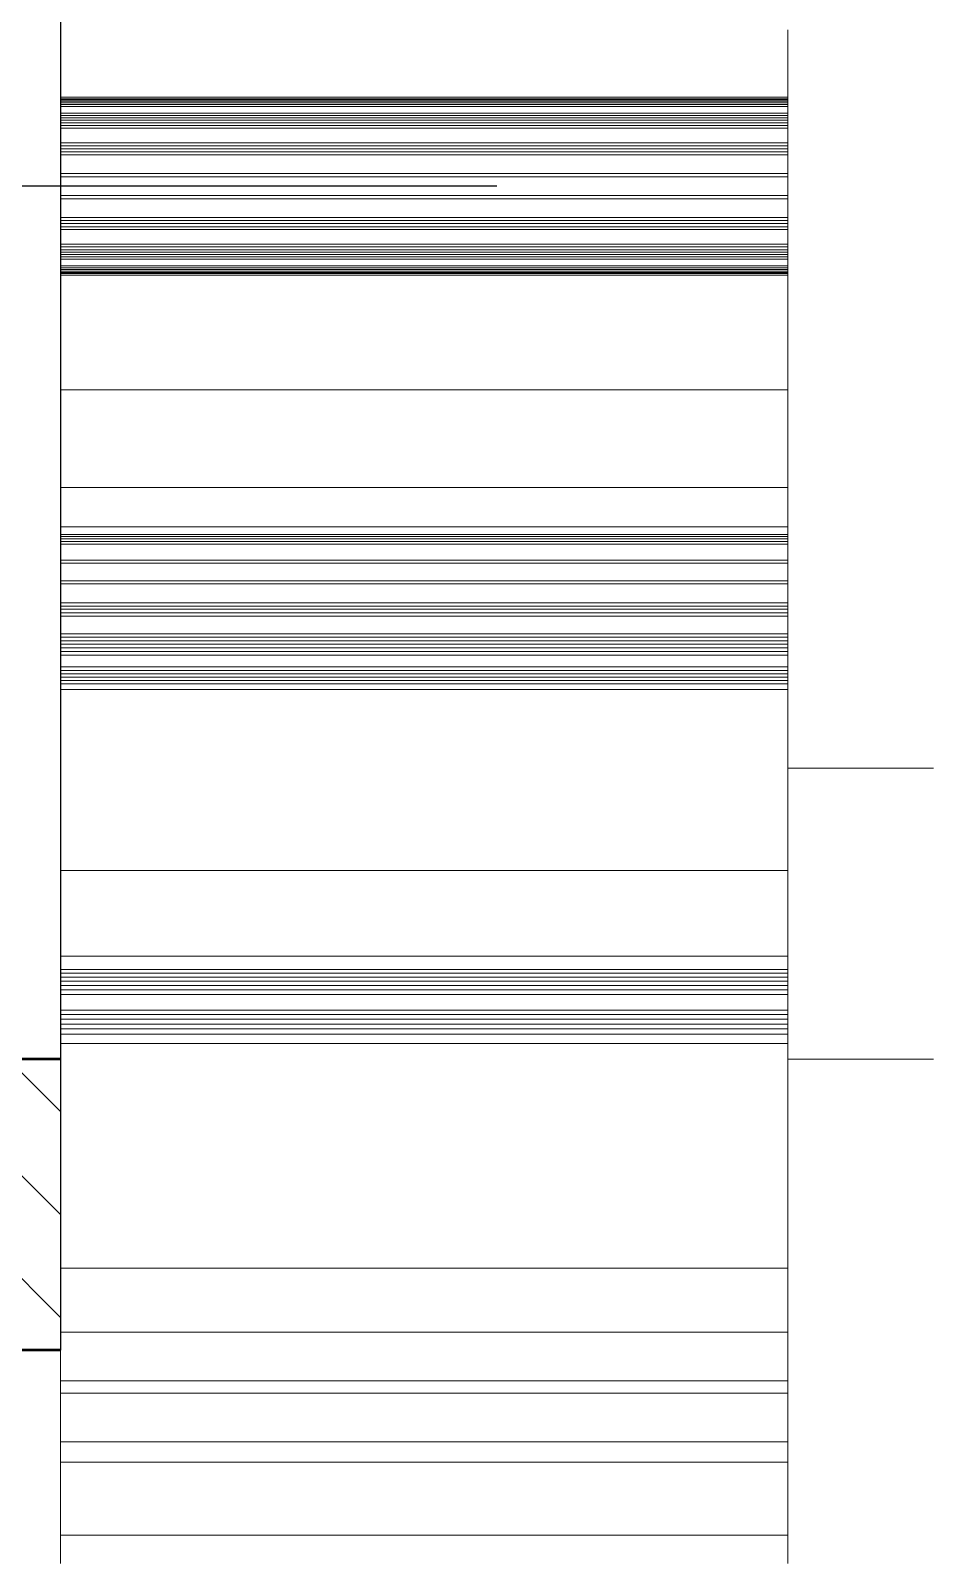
# Model space of a CAD drawing. Header units: millimetres. Extents: x 278858 to 279223, y 218711 to 219074.
# Drawn here: x 279145.93 to 279152.13, y 218860.36 to 218870.9 of the extents above; entities that cross this region are included whole.
import ezdxf

# ---------------------------------------------------------------- set-up
doc = ezdxf.new("R2010")
doc.units = ezdxf.units.MM
doc.header["$LTSCALE"] = 2
doc.linetypes.add('AM_ISO08W050', pattern=[18, 12, -1.5, 3, -1.5])
doc.linetypes.add('AM_ISO08W050x2', pattern=[9, 6, -0.75, 1.5, -0.75])
for name, color, linetype, lineweight in [('AM_7', 1, 'AM_ISO08W050', 25), ('AM_8', 1, 'Continuous', 25), ('AM_9', 251, 'Continuous', 15), ('Visibile (ANSI)', 7, 'Continuous', 50)]:
    doc.layers.add(name, color=color, linetype=linetype, lineweight=lineweight)

msp = doc.modelspace()

# ---------------------------------------------------------------- hatches: boundary and pattern name
at = {"layer": 'AM_8'}
h = msp.add_hatch(dxfattribs=at)
h.set_pattern_fill('_USER', color=256, scale=0.5, angle=135, style=0, pattern_type=0)
h.set_pattern_definition([(135, (-53737.15184, -3818.56276), (-0.3535533906, -0.3535533906), [])])
h.paths.add_polyline_path([(279133.131, 218875.828), (279133.131, 218877.828), (279129.131, 218877.828), (279129.131, 218871.828), (279129.631, 218871.328), (279133.131, 218871.328)])
h.paths.add_polyline_path([(279133.131, 218868.328), (279129.631, 218868.328), (279129.131, 218867.828), (279129.131, 218861.828), (279146.131, 218861.828), (279146.131, 218862.15), (279146.131, 218863.828), (279145.131, 218863.828), (279145.131, 218862.211), (279145.131, 218862.271), (279145.131, 218862.329), (279145.131, 218862.385), (279145.131, 218862.441), (279145.131, 218862.494), (279145.131, 218862.546), (279145.131, 218862.597), (279145.131, 218862.647), (279145.131, 218862.695), (279145.131, 218862.741), (279145.131, 218862.786), (279145.131, 218862.83), (279145.131, 218862.872), (279145.131, 218862.913), (279145.131, 218862.953), (279145.131, 218862.991), (279145.131, 218863.028), (279146.131, 218863.098), (279145.131, 218863.163), (279145.131, 218863.222), (279145.131, 218863.277), (279145.131, 218863.328), (279145.131, 218863.373), (279145.131, 218863.414), (279145.131, 218863.451), (279145.131, 218863.499), (279145.131, 218863.551), (279145.131, 218863.607), (279145.131, 218863.725), (279146.131, 218863.776), (279145.131, 218863.828), (279133.131, 218863.828)])

# ---------------------------------------------------------------- linework, layer by layer
msp.add_line((279146.131, 218877.828), (279146.131, 218861.828))
at = {"layer": 'AM_7', "linetype": 'AM_ISO08W050x2'}
msp.add_line((279149.131, 218869.828), (279127.49, 218869.828), dxfattribs=at)
at = {"layer": 'AM_9'}
for p, q in [((279146.131, 218870.867), (279146.131, 218870.904)), ((279146.131, 218870.831), (279146.131, 218870.867)), ((279146.131, 218870.797), (279146.131, 218870.831)), ((279151.131, 218870.904), (279151.131, 218870.867)), ((279151.131, 218870.867), (279151.131, 218870.831)), ((279151.131, 218870.831), (279151.131, 218870.797)), ((279146.131, 218870.765), (279146.131, 218870.797)), ((279146.131, 218870.736), (279146.131, 218870.765)), ((279146.131, 218870.708), (279146.131, 218870.736)), ((279151.131, 218870.797), (279151.131, 218870.765)), ((279151.131, 218870.765), (279151.131, 218870.736)), ((279151.131, 218870.736), (279151.131, 218870.708)), ((279146.131, 218870.681), (279146.131, 218870.708)), ((279146.131, 218870.657), (279146.131, 218870.681)), ((279146.131, 218870.634), (279146.131, 218870.657)), ((279146.131, 218870.613), (279146.131, 218870.634)), ((279146.131, 218870.593), (279146.131, 218870.613)), ((279151.131, 218870.708), (279151.131, 218870.681)), ((279151.131, 218870.681), (279151.131, 218870.657)), ((279151.131, 218870.657), (279151.131, 218870.634)), ((279151.131, 218870.634), (279151.131, 218870.613)), ((279151.131, 218870.613), (279151.131, 218870.593)), ((279146.131, 218870.575), (279146.131, 218870.593)), ((279146.131, 218870.558), (279146.131, 218870.575)), ((279146.131, 218870.543), (279146.131, 218870.558)), ((279146.131, 218870.529), (279146.131, 218870.543)), ((279146.131, 218870.516), (279146.131, 218870.529)), ((279146.131, 218870.505), (279146.131, 218870.516)), ((279146.131, 218870.495), (279146.131, 218870.505)), ((279151.131, 218870.593), (279151.131, 218870.575)), ((279151.131, 218870.575), (279151.131, 218870.558)), ((279151.131, 218870.558), (279151.131, 218870.543)), ((279151.131, 218870.543), (279151.131, 218870.529)), ((279151.131, 218870.529), (279151.131, 218870.516)), ((279151.131, 218870.516), (279151.131, 218870.505)), ((279151.131, 218870.505), (279151.131, 218870.495)), ((279146.131, 218870.486), (279146.131, 218870.495)), ((279146.131, 218870.478), (279146.131, 218870.486)), ((279146.131, 218870.47), (279146.131, 218870.478)), ((279146.131, 218870.464), (279146.131, 218870.47)), ((279146.131, 218870.459), (279146.131, 218870.464)), ((279146.131, 218870.455), (279146.131, 218870.459)), ((279146.131, 218870.451), (279146.131, 218870.455)), ((279146.131, 218870.448), (279146.131, 218870.451)), ((279146.131, 218870.445), (279146.131, 218870.448)), ((279146.131, 218870.443), (279146.131, 218870.445)), ((279146.131, 218870.442), (279146.131, 218870.443)), ((279146.131, 218870.441), (279146.131, 218870.442)), ((279146.131, 218870.44), (279146.131, 218870.441)), ((279146.131, 218870.429), (279146.131, 218870.44)), ((279146.131, 218870.44), (279151.131, 218870.44)), ((279146.131, 218870.44), (279146.131, 218870.44)), ((279146.131, 218870.421), (279146.131, 218870.429)), ((279146.131, 218870.429), (279151.131, 218870.429)), ((279146.131, 218870.412), (279146.131, 218870.421)), ((279146.131, 218870.421), (279151.131, 218870.421)), ((279146.131, 218870.401), (279146.131, 218870.412)), ((279146.131, 218870.412), (279151.131, 218870.412)), ((279146.131, 218870.389), (279146.131, 218870.401)), ((279146.131, 218870.401), (279151.131, 218870.401)), ((279151.131, 218870.495), (279151.131, 218870.486)), ((279151.131, 218870.486), (279151.131, 218870.478)), ((279151.131, 218870.478), (279151.131, 218870.47)), ((279151.131, 218870.47), (279151.131, 218870.464)), ((279151.131, 218870.464), (279151.131, 218870.459)), ((279151.131, 218870.459), (279151.131, 218870.455)), ((279151.131, 218870.455), (279151.131, 218870.451)), ((279151.131, 218870.451), (279151.131, 218870.448)), ((279151.131, 218870.448), (279151.131, 218870.445)), ((279151.131, 218870.445), (279151.131, 218870.443)), ((279151.131, 218870.443), (279151.131, 218870.442)), ((279151.131, 218870.442), (279151.131, 218870.441)), ((279151.131, 218870.441), (279151.131, 218870.44)), ((279151.131, 218870.44), (279151.131, 218870.429)), ((279151.131, 218870.44), (279151.131, 218870.44)), ((279151.131, 218870.429), (279151.131, 218870.421)), ((279151.131, 218870.421), (279151.131, 218870.412)), ((279151.131, 218870.412), (279151.131, 218870.401)), ((279151.131, 218870.401), (279151.131, 218870.389)), ((279146.131, 218870.377), (279146.131, 218870.389)), ((279146.131, 218870.389), (279151.131, 218870.389)), ((279146.131, 218870.33), (279146.131, 218870.377)), ((279146.131, 218870.377), (279151.131, 218870.377)), ((279146.131, 218870.315), (279146.131, 218870.33)), ((279146.131, 218870.33), (279151.131, 218870.33)), ((279146.131, 218870.299), (279146.131, 218870.315)), ((279146.131, 218870.315), (279151.131, 218870.315)), ((279146.131, 218870.282), (279146.131, 218870.299)), ((279146.131, 218870.299), (279151.131, 218870.299)), ((279151.131, 218870.389), (279151.131, 218870.377)), ((279151.131, 218870.377), (279151.131, 218870.33)), ((279151.131, 218870.33), (279151.131, 218870.315)), ((279151.131, 218870.315), (279151.131, 218870.299)), ((279151.131, 218870.299), (279151.131, 218870.282)), ((279146.131, 218870.264), (279146.131, 218870.282)), ((279146.131, 218870.282), (279151.131, 218870.282)), ((279146.131, 218870.246), (279146.131, 218870.264)), ((279146.131, 218870.264), (279151.131, 218870.264)), ((279146.131, 218870.227), (279146.131, 218870.246)), ((279146.131, 218870.246), (279151.131, 218870.246)), ((279146.131, 218870.127), (279146.131, 218870.227)), ((279146.131, 218870.227), (279151.131, 218870.227)), ((279151.131, 218870.282), (279151.131, 218870.264)), ((279151.131, 218870.264), (279151.131, 218870.246)), ((279151.131, 218870.246), (279151.131, 218870.227)), ((279151.131, 218870.227), (279151.131, 218870.127)), ((279146.131, 218870.106), (279146.131, 218870.127)), ((279146.131, 218870.127), (279151.131, 218870.127)), ((279146.131, 218870.086), (279146.131, 218870.106)), ((279146.131, 218870.106), (279151.131, 218870.106)), ((279146.131, 218870.064), (279146.131, 218870.086)), ((279146.131, 218870.086), (279151.131, 218870.086)), ((279151.131, 218870.127), (279151.131, 218870.106)), ((279151.131, 218870.106), (279151.131, 218870.086)), ((279151.131, 218870.086), (279151.131, 218870.064)), ((279146.131, 218870.043), (279146.131, 218870.064)), ((279146.131, 218870.064), (279151.131, 218870.064)), ((279146.131, 218869.915), (279146.131, 218870.043)), ((279146.131, 218870.043), (279151.131, 218870.043)), ((279151.131, 218870.064), (279151.131, 218870.043)), ((279151.131, 218870.043), (279151.131, 218869.915)), ((279146.131, 218869.893), (279146.131, 218869.915)), ((279146.131, 218869.915), (279151.131, 218869.915)), ((279146.131, 218869.87), (279146.131, 218869.893)), ((279146.131, 218869.893), (279151.131, 218869.893)), ((279151.131, 218869.915), (279151.131, 218869.893)), ((279151.131, 218869.893), (279151.131, 218869.87)), ((279146.131, 218869.87), (279146.131, 218869.787)), ((279146.131, 218869.764), (279146.131, 218869.787)), ((279151.131, 218869.787), (279151.131, 218869.87)), ((279151.131, 218869.787), (279151.131, 218869.764)), ((279146.131, 218869.742), (279146.131, 218869.764)), ((279146.131, 218869.764), (279151.131, 218869.764)), ((279146.131, 218869.614), (279146.131, 218869.742)), ((279146.131, 218869.742), (279151.131, 218869.742)), ((279151.131, 218869.764), (279151.131, 218869.742)), ((279151.131, 218869.742), (279151.131, 218869.614)), ((279146.131, 218869.592), (279146.131, 218869.614)), ((279146.131, 218869.614), (279151.131, 218869.614)), ((279146.131, 218869.571), (279146.131, 218869.592)), ((279146.131, 218869.592), (279151.131, 218869.592)), ((279146.131, 218869.55), (279146.131, 218869.571)), ((279146.131, 218869.571), (279151.131, 218869.571)), ((279151.131, 218869.614), (279151.131, 218869.592)), ((279151.131, 218869.592), (279151.131, 218869.571)), ((279151.131, 218869.571), (279151.131, 218869.55)), ((279146.131, 218869.53), (279146.131, 218869.55)), ((279146.131, 218869.55), (279151.131, 218869.55)), ((279146.131, 218869.429), (279146.131, 218869.53)), ((279146.131, 218869.53), (279151.131, 218869.53)), ((279151.131, 218869.55), (279151.131, 218869.53)), ((279151.131, 218869.53), (279151.131, 218869.429)), ((279146.131, 218869.411), (279146.131, 218869.429)), ((279146.131, 218869.429), (279151.131, 218869.429)), ((279146.131, 218869.392), (279146.131, 218869.411)), ((279146.131, 218869.411), (279151.131, 218869.411)), ((279146.131, 218869.375), (279146.131, 218869.392)), ((279146.131, 218869.392), (279151.131, 218869.392)), ((279146.131, 218869.358), (279146.131, 218869.375)), ((279146.131, 218869.375), (279151.131, 218869.375)), ((279146.131, 218869.342), (279146.131, 218869.358)), ((279146.131, 218869.358), (279151.131, 218869.358)), ((279151.131, 218869.429), (279151.131, 218869.411)), ((279151.131, 218869.411), (279151.131, 218869.392)), ((279151.131, 218869.392), (279151.131, 218869.375)), ((279151.131, 218869.375), (279151.131, 218869.358)), ((279151.131, 218869.358), (279151.131, 218869.342)), ((279146.131, 218869.327), (279146.131, 218869.342)), ((279146.131, 218869.342), (279151.131, 218869.342)), ((279146.131, 218869.28), (279146.131, 218869.327)), ((279146.131, 218869.327), (279151.131, 218869.327)), ((279146.131, 218869.267), (279146.131, 218869.28)), ((279146.131, 218869.28), (279151.131, 218869.28)), ((279146.131, 218869.256), (279146.131, 218869.267)), ((279146.131, 218869.267), (279151.131, 218869.267)), ((279146.131, 218869.245), (279146.131, 218869.256)), ((279146.131, 218869.256), (279151.131, 218869.256)), ((279146.131, 218869.236), (279146.131, 218869.245)), ((279146.131, 218869.245), (279151.131, 218869.245)), ((279151.131, 218869.342), (279151.131, 218869.327)), ((279151.131, 218869.327), (279151.131, 218869.28)), ((279151.131, 218869.28), (279151.131, 218869.267)), ((279151.131, 218869.267), (279151.131, 218869.256)), ((279151.131, 218869.256), (279151.131, 218869.245)), ((279151.131, 218869.245), (279151.131, 218869.236)), ((279146.131, 218869.228), (279146.131, 218869.236)), ((279146.131, 218869.236), (279151.131, 218869.236)), ((279146.131, 218869.217), (279146.131, 218869.228)), ((279146.131, 218869.228), (279151.131, 218869.228)), ((279146.131, 218869.216), (279146.131, 218869.217)), ((279146.131, 218869.217), (279151.131, 218869.217)), ((279146.131, 218869.215), (279146.131, 218869.216)), ((279146.131, 218869.216), (279146.131, 218869.216)), ((279146.131, 218869.213), (279146.131, 218869.215)), ((279146.131, 218869.212), (279146.131, 218869.213)), ((279146.131, 218869.209), (279146.131, 218869.212)), ((279146.131, 218869.206), (279146.131, 218869.209)), ((279146.131, 218869.202), (279146.131, 218869.206)), ((279146.131, 218869.198), (279146.131, 218869.202)), ((279146.131, 218869.193), (279146.131, 218869.198)), ((279146.131, 218869.186), (279146.131, 218869.193)), ((279146.131, 218869.179), (279146.131, 218869.186)), ((279146.131, 218869.171), (279146.131, 218869.179)), ((279146.131, 218869.162), (279146.131, 218869.171)), ((279146.131, 218869.152), (279146.131, 218869.162)), ((279146.131, 218869.14), (279146.131, 218869.152)), ((279146.131, 218869.128), (279146.131, 218869.14)), ((279151.131, 218869.236), (279151.131, 218869.228)), ((279151.131, 218869.228), (279151.131, 218869.217)), ((279151.131, 218869.217), (279151.131, 218869.216)), ((279151.131, 218869.216), (279151.131, 218869.215)), ((279151.131, 218869.216), (279151.131, 218869.216)), ((279151.131, 218869.215), (279151.131, 218869.213)), ((279151.131, 218869.213), (279151.131, 218869.212)), ((279151.131, 218869.212), (279151.131, 218869.209)), ((279151.131, 218869.209), (279151.131, 218869.206)), ((279151.131, 218869.206), (279151.131, 218869.202)), ((279151.131, 218869.202), (279151.131, 218869.198)), ((279151.131, 218869.198), (279151.131, 218869.193)), ((279151.131, 218869.193), (279151.131, 218869.186)), ((279151.131, 218869.186), (279151.131, 218869.179)), ((279151.131, 218869.179), (279151.131, 218869.171)), ((279151.131, 218869.171), (279151.131, 218869.162)), ((279151.131, 218869.162), (279151.131, 218869.152)), ((279151.131, 218869.152), (279151.131, 218869.14)), ((279151.131, 218869.14), (279151.131, 218869.128)), ((279146.131, 218869.114), (279146.131, 218869.128)), ((279146.131, 218869.099), (279146.131, 218869.114)), ((279146.131, 218869.082), (279146.131, 218869.099)), ((279146.131, 218869.064), (279146.131, 218869.082)), ((279146.131, 218869.044), (279146.131, 218869.064)), ((279146.131, 218869.023), (279146.131, 218869.044)), ((279151.131, 218869.128), (279151.131, 218869.114)), ((279151.131, 218869.114), (279151.131, 218869.099)), ((279151.131, 218869.099), (279151.131, 218869.082)), ((279151.131, 218869.082), (279151.131, 218869.064)), ((279151.131, 218869.064), (279151.131, 218869.044)), ((279151.131, 218869.044), (279151.131, 218869.023)), ((279146.131, 218869), (279146.131, 218869.023)), ((279146.131, 218868.976), (279146.131, 218869)), ((279146.131, 218868.949), (279146.131, 218868.976)), ((279146.131, 218868.921), (279146.131, 218868.949)), ((279151.131, 218869.023), (279151.131, 218869)), ((279151.131, 218869), (279151.131, 218868.976)), ((279151.131, 218868.976), (279151.131, 218868.949)), ((279151.131, 218868.949), (279151.131, 218868.921)), ((279146.131, 218868.891), (279146.131, 218868.921)), ((279146.131, 218868.86), (279146.131, 218868.891)), ((279146.131, 218868.826), (279146.131, 218868.86)), ((279146.131, 218868.79), (279146.131, 218868.826)), ((279151.131, 218868.921), (279151.131, 218868.891)), ((279151.131, 218868.891), (279151.131, 218868.86)), ((279151.131, 218868.86), (279151.131, 218868.826)), ((279151.131, 218868.826), (279151.131, 218868.79)), ((279146.131, 218868.753), (279146.131, 218868.79)), ((279146.131, 218868.713), (279146.131, 218868.753)), ((279146.131, 218868.671), (279146.131, 218868.713)), ((279151.131, 218868.79), (279151.131, 218868.753)), ((279151.131, 218868.753), (279151.131, 218868.713)), ((279151.131, 218868.713), (279151.131, 218868.671)), ((279146.131, 218868.627), (279146.131, 218868.671)), ((279146.131, 218868.581), (279146.131, 218868.627)), ((279151.131, 218868.671), (279151.131, 218868.627)), ((279151.131, 218868.627), (279151.131, 218868.581)), ((279146.131, 218868.532), (279146.131, 218868.581)), ((279146.131, 218868.482), (279146.131, 218868.532)), ((279151.131, 218868.581), (279151.131, 218868.532)), ((279151.131, 218868.532), (279151.131, 218868.482)), ((279146.131, 218868.429), (279146.131, 218868.482)), ((279146.131, 218868.429), (279146.131, 218867.757)), ((279146.131, 218868.429), (279151.131, 218868.429)), ((279151.131, 218868.482), (279151.131, 218868.429)), ((279151.131, 218867.757), (279151.131, 218868.429)), ((279146.131, 218867.729), (279146.131, 218867.757)), ((279146.131, 218867.757), (279151.131, 218867.757)), ((279146.131, 218867.703), (279146.131, 218867.729)), ((279146.131, 218867.679), (279146.131, 218867.703)), ((279146.131, 218867.656), (279146.131, 218867.679)), ((279151.131, 218867.757), (279151.131, 218867.729)), ((279151.131, 218867.729), (279151.131, 218867.703)), ((279151.131, 218867.703), (279151.131, 218867.679)), ((279151.131, 218867.679), (279151.131, 218867.656)), ((279146.131, 218867.635), (279146.131, 218867.656)), ((279146.131, 218867.616), (279146.131, 218867.635)), ((279146.131, 218867.599), (279146.131, 218867.616)), ((279146.131, 218867.583), (279146.131, 218867.599)), ((279146.131, 218867.568), (279146.131, 218867.583)), ((279146.131, 218867.555), (279146.131, 218867.568)), ((279146.131, 218867.543), (279146.131, 218867.555)), ((279151.131, 218867.656), (279151.131, 218867.635)), ((279151.131, 218867.635), (279151.131, 218867.616)), ((279151.131, 218867.616), (279151.131, 218867.599)), ((279151.131, 218867.599), (279151.131, 218867.583)), ((279151.131, 218867.583), (279151.131, 218867.568)), ((279151.131, 218867.568), (279151.131, 218867.555)), ((279151.131, 218867.555), (279151.131, 218867.543)), ((279146.131, 218867.533), (279146.131, 218867.543)), ((279146.131, 218867.524), (279146.131, 218867.533)), ((279146.131, 218867.516), (279146.131, 218867.524)), ((279146.131, 218867.509), (279146.131, 218867.516)), ((279146.131, 218867.504), (279146.131, 218867.509)), ((279146.131, 218867.499), (279146.131, 218867.504)), ((279146.131, 218867.495), (279146.131, 218867.499)), ((279146.131, 218867.492), (279146.131, 218867.495)), ((279146.131, 218867.49), (279146.131, 218867.492)), ((279146.131, 218867.489), (279146.131, 218867.49)), ((279146.131, 218867.488), (279146.131, 218867.489)), ((279146.131, 218867.434), (279146.131, 218867.488)), ((279146.131, 218867.488), (279151.131, 218867.488)), ((279146.131, 218867.488), (279146.131, 218867.488)), ((279151.131, 218867.543), (279151.131, 218867.533)), ((279151.131, 218867.533), (279151.131, 218867.524)), ((279151.131, 218867.524), (279151.131, 218867.516)), ((279151.131, 218867.516), (279151.131, 218867.509)), ((279151.131, 218867.509), (279151.131, 218867.504)), ((279151.131, 218867.504), (279151.131, 218867.499)), ((279151.131, 218867.499), (279151.131, 218867.495)), ((279151.131, 218867.495), (279151.131, 218867.492)), ((279151.131, 218867.492), (279151.131, 218867.49)), ((279151.131, 218867.49), (279151.131, 218867.489)), ((279151.131, 218867.489), (279151.131, 218867.488)), ((279151.131, 218867.488), (279151.131, 218867.434)), ((279151.131, 218867.488), (279151.131, 218867.488)), ((279146.131, 218867.42), (279146.131, 218867.434)), ((279146.131, 218867.434), (279151.131, 218867.434)), ((279146.131, 218867.404), (279146.131, 218867.42)), ((279146.131, 218867.42), (279151.131, 218867.42)), ((279146.131, 218867.387), (279146.131, 218867.404)), ((279146.131, 218867.404), (279151.131, 218867.404)), ((279146.131, 218867.369), (279146.131, 218867.387)), ((279146.131, 218867.387), (279151.131, 218867.387)), ((279146.131, 218867.258), (279146.131, 218867.369)), ((279146.131, 218867.369), (279151.131, 218867.369)), ((279151.131, 218867.434), (279151.131, 218867.42)), ((279151.131, 218867.42), (279151.131, 218867.404)), ((279151.131, 218867.404), (279151.131, 218867.387)), ((279151.131, 218867.387), (279151.131, 218867.369)), ((279151.131, 218867.369), (279151.131, 218867.258)), ((279146.131, 218867.238), (279146.131, 218867.258)), ((279146.131, 218867.258), (279151.131, 218867.258)), ((279146.131, 218867.217), (279146.131, 218867.238)), ((279146.131, 218867.238), (279151.131, 218867.238)), ((279151.131, 218867.258), (279151.131, 218867.238)), ((279151.131, 218867.238), (279151.131, 218867.217)), ((279146.131, 218867.217), (279146.131, 218867.139)), ((279146.131, 218867.117), (279146.131, 218867.139)), ((279151.131, 218867.139), (279151.131, 218867.217)), ((279151.131, 218867.139), (279151.131, 218867.117)), ((279146.131, 218867.096), (279146.131, 218867.117)), ((279146.131, 218867.117), (279151.131, 218867.117)), ((279146.131, 218866.965), (279146.131, 218867.096)), ((279146.131, 218867.096), (279151.131, 218867.096)), ((279151.131, 218867.117), (279151.131, 218867.096)), ((279151.131, 218867.096), (279151.131, 218866.965)), ((279146.131, 218866.943), (279146.131, 218866.965)), ((279146.131, 218866.965), (279151.131, 218866.965)), ((279146.131, 218866.921), (279146.131, 218866.943)), ((279146.131, 218866.943), (279151.131, 218866.943)), ((279151.131, 218866.965), (279151.131, 218866.943)), ((279151.131, 218866.943), (279151.131, 218866.921)), ((279146.131, 218866.897), (279146.131, 218866.921)), ((279146.131, 218866.921), (279151.131, 218866.921)), ((279146.131, 218866.873), (279146.131, 218866.897)), ((279146.131, 218866.897), (279151.131, 218866.897)), ((279146.131, 218866.751), (279146.131, 218866.873)), ((279146.131, 218866.873), (279151.131, 218866.873)), ((279151.131, 218866.921), (279151.131, 218866.897)), ((279151.131, 218866.897), (279151.131, 218866.873)), ((279151.131, 218866.873), (279151.131, 218866.751)), ((279146.131, 218866.728), (279146.131, 218866.751)), ((279146.131, 218866.751), (279151.131, 218866.751)), ((279146.131, 218866.704), (279146.131, 218866.728)), ((279146.131, 218866.728), (279151.131, 218866.728)), ((279151.131, 218866.751), (279151.131, 218866.728)), ((279151.131, 218866.728), (279151.131, 218866.704)), ((279146.131, 218866.68), (279146.131, 218866.704)), ((279146.131, 218866.704), (279151.131, 218866.704)), ((279146.131, 218866.655), (279146.131, 218866.68)), ((279146.131, 218866.68), (279151.131, 218866.68)), ((279146.131, 218866.63), (279146.131, 218866.655)), ((279146.131, 218866.655), (279151.131, 218866.655)), ((279146.131, 218866.605), (279146.131, 218866.63)), ((279146.131, 218866.63), (279151.131, 218866.63)), ((279151.131, 218866.704), (279151.131, 218866.68)), ((279151.131, 218866.68), (279151.131, 218866.655)), ((279151.131, 218866.655), (279151.131, 218866.63)), ((279151.131, 218866.63), (279151.131, 218866.605)), ((279146.131, 218866.524), (279146.131, 218866.605)), ((279146.131, 218866.605), (279151.131, 218866.605)), ((279146.131, 218866.5), (279146.131, 218866.524)), ((279146.131, 218866.524), (279151.131, 218866.524)), ((279146.131, 218866.477), (279146.131, 218866.5)), ((279146.131, 218866.5), (279151.131, 218866.5)), ((279151.131, 218866.605), (279151.131, 218866.524)), ((279151.131, 218866.524), (279151.131, 218866.5)), ((279151.131, 218866.5), (279151.131, 218866.477)), ((279146.131, 218866.454), (279146.131, 218866.477)), ((279146.131, 218866.477), (279151.131, 218866.477)), ((279146.131, 218866.431), (279146.131, 218866.454)), ((279146.131, 218866.454), (279151.131, 218866.454)), ((279146.131, 218866.408), (279146.131, 218866.431)), ((279146.131, 218866.431), (279151.131, 218866.431)), ((279146.131, 218866.368), (279146.131, 218866.408)), ((279146.131, 218866.408), (279151.131, 218866.408)), ((279151.131, 218866.477), (279151.131, 218866.454)), ((279151.131, 218866.454), (279151.131, 218866.431)), ((279151.131, 218866.431), (279151.131, 218866.408)), ((279151.131, 218866.408), (279151.131, 218866.368)), ((279146.131, 218866.367), (279146.131, 218866.368)), ((279146.131, 218866.368), (279151.131, 218866.368)), ((279146.131, 218866.364), (279146.131, 218866.367)), ((279146.131, 218866.361), (279146.131, 218866.364)), ((279146.131, 218866.356), (279146.131, 218866.361)), ((279146.131, 218866.35), (279146.131, 218866.356)), ((279146.131, 218866.343), (279146.131, 218866.35)), ((279146.131, 218866.335), (279146.131, 218866.343)), ((279146.131, 218866.326), (279146.131, 218866.335)), ((279146.131, 218866.315), (279146.131, 218866.326)), ((279146.131, 218866.302), (279146.131, 218866.315)), ((279146.131, 218866.288), (279146.131, 218866.302)), ((279151.131, 218866.368), (279151.131, 218866.367)), ((279151.131, 218866.367), (279151.131, 218866.364)), ((279151.131, 218866.364), (279151.131, 218866.361)), ((279151.131, 218866.361), (279151.131, 218866.356)), ((279151.131, 218866.356), (279151.131, 218866.35)), ((279151.131, 218866.35), (279151.131, 218866.343)), ((279151.131, 218866.343), (279151.131, 218866.335)), ((279151.131, 218866.335), (279151.131, 218866.326)), ((279151.131, 218866.326), (279151.131, 218866.315)), ((279151.131, 218866.315), (279151.131, 218866.302)), ((279151.131, 218866.302), (279151.131, 218866.288)), ((279146.131, 218866.273), (279146.131, 218866.288)), ((279146.131, 218866.256), (279146.131, 218866.273)), ((279146.131, 218866.238), (279146.131, 218866.256)), ((279146.131, 218866.217), (279146.131, 218866.238)), ((279146.131, 218866.195), (279146.131, 218866.217)), ((279146.131, 218866.172), (279146.131, 218866.195)), ((279151.131, 218866.288), (279151.131, 218866.273)), ((279151.131, 218866.273), (279151.131, 218866.256)), ((279151.131, 218866.256), (279151.131, 218866.238)), ((279151.131, 218866.238), (279151.131, 218866.217)), ((279151.131, 218866.217), (279151.131, 218866.195)), ((279151.131, 218866.195), (279151.131, 218866.172)), ((279146.131, 218866.146), (279146.131, 218866.172)), ((279146.131, 218866.119), (279146.131, 218866.146)), ((279146.131, 218866.089), (279146.131, 218866.119)), ((279146.131, 218866.058), (279146.131, 218866.089)), ((279151.131, 218866.172), (279151.131, 218866.146)), ((279151.131, 218866.146), (279151.131, 218866.119)), ((279151.131, 218866.119), (279151.131, 218866.089)), ((279151.131, 218866.089), (279151.131, 218866.058)), ((279146.131, 218866.025), (279146.131, 218866.058)), ((279146.131, 218865.99), (279146.131, 218866.025)), ((279146.131, 218865.953), (279146.131, 218865.99)), ((279151.131, 218866.058), (279151.131, 218866.025)), ((279151.131, 218866.025), (279151.131, 218865.99)), ((279151.131, 218865.99), (279151.131, 218865.953)), ((279146.131, 218865.913), (279146.131, 218865.953)), ((279146.131, 218865.872), (279146.131, 218865.913)), ((279146.131, 218865.828), (279146.131, 218865.872)), ((279151.131, 218865.953), (279151.131, 218865.913)), ((279151.131, 218865.913), (279151.131, 218865.872)), ((279151.131, 218865.872), (279151.131, 218865.828)), ((279146.131, 218865.782), (279146.131, 218865.828)), ((279146.131, 218865.734), (279146.131, 218865.782)), ((279152.131, 218865.828), (279151.131, 218865.828)), ((279151.131, 218865.828), (279151.131, 218865.782)), ((279151.131, 218865.782), (279151.131, 218865.734)), ((279146.131, 218865.684), (279146.131, 218865.734)), ((279146.131, 218865.632), (279146.131, 218865.684)), ((279151.131, 218865.734), (279151.131, 218865.684)), ((279151.131, 218865.684), (279151.131, 218865.632)), ((279146.131, 218865.577), (279146.131, 218865.632)), ((279146.131, 218865.52), (279146.131, 218865.577)), ((279151.131, 218865.632), (279151.131, 218865.577)), ((279151.131, 218865.577), (279151.131, 218865.52)), ((279146.131, 218865.46), (279146.131, 218865.52)), ((279146.131, 218865.398), (279146.131, 218865.46)), ((279151.131, 218865.52), (279151.131, 218865.46)), ((279151.131, 218865.46), (279151.131, 218865.398)), ((279146.131, 218865.334), (279146.131, 218865.398)), ((279151.131, 218865.398), (279151.131, 218865.334)), ((279146.131, 218865.267), (279146.131, 218865.334)), ((279146.131, 218865.198), (279146.131, 218865.267)), ((279151.131, 218865.334), (279151.131, 218865.267)), ((279151.131, 218865.267), (279151.131, 218865.198)), ((279146.131, 218865.126), (279146.131, 218865.198)), ((279151.131, 218865.198), (279151.131, 218865.126)), ((279146.131, 218865.126), (279146.131, 218864.536)), ((279146.131, 218865.126), (279151.131, 218865.126)), ((279151.131, 218864.536), (279151.131, 218865.126)), ((279146.131, 218864.444), (279146.131, 218864.536)), ((279146.131, 218864.536), (279151.131, 218864.536)), ((279151.131, 218864.536), (279151.131, 218864.444)), ((279146.131, 218864.419), (279146.131, 218864.444)), ((279146.131, 218864.444), (279151.131, 218864.444)), ((279146.131, 218864.392), (279146.131, 218864.419)), ((279146.131, 218864.419), (279151.131, 218864.419)), ((279151.131, 218864.444), (279151.131, 218864.419)), ((279151.131, 218864.419), (279151.131, 218864.392)), ((279146.131, 218864.364), (279146.131, 218864.392)), ((279146.131, 218864.392), (279151.131, 218864.392)), ((279146.131, 218864.335), (279146.131, 218864.364)), ((279146.131, 218864.364), (279151.131, 218864.364)), ((279146.131, 218864.304), (279146.131, 218864.335)), ((279146.131, 218864.335), (279151.131, 218864.335)), ((279146.131, 218864.272), (279146.131, 218864.304)), ((279146.131, 218864.304), (279151.131, 218864.304)), ((279151.131, 218864.392), (279151.131, 218864.364)), ((279151.131, 218864.364), (279151.131, 218864.335)), ((279151.131, 218864.335), (279151.131, 218864.304)), ((279151.131, 218864.304), (279151.131, 218864.272)), ((279146.131, 218864.166), (279146.131, 218864.272)), ((279146.131, 218864.272), (279151.131, 218864.272)), ((279151.131, 218864.272), (279151.131, 218864.166)), ((279146.131, 218864.135), (279146.131, 218864.166)), ((279146.131, 218864.166), (279151.131, 218864.166)), ((279146.131, 218864.103), (279146.131, 218864.135)), ((279146.131, 218864.135), (279151.131, 218864.135)), ((279146.131, 218864.07), (279146.131, 218864.103)), ((279146.131, 218864.103), (279151.131, 218864.103)), ((279151.131, 218864.166), (279151.131, 218864.135)), ((279151.131, 218864.135), (279151.131, 218864.103)), ((279151.131, 218864.103), (279151.131, 218864.07)), ((279146.131, 218864.036), (279146.131, 218864.07)), ((279146.131, 218864.07), (279151.131, 218864.07)), ((279146.131, 218864.001), (279146.131, 218864.036)), ((279146.131, 218864.036), (279151.131, 218864.036)), ((279146.131, 218863.937), (279146.131, 218864.001)), ((279146.131, 218864.001), (279151.131, 218864.001)), ((279151.131, 218864.07), (279151.131, 218864.036)), ((279151.131, 218864.036), (279151.131, 218864.001)), ((279151.131, 218864.001), (279151.131, 218863.937)), ((279146.131, 218863.935), (279146.131, 218863.937)), ((279146.131, 218863.937), (279151.131, 218863.937)), ((279146.131, 218863.931), (279146.131, 218863.935)), ((279146.131, 218863.925), (279146.131, 218863.931)), ((279146.131, 218863.918), (279146.131, 218863.925)), ((279146.131, 218863.909), (279146.131, 218863.918)), ((279146.131, 218863.898), (279146.131, 218863.909)), ((279146.131, 218863.886), (279146.131, 218863.898)), ((279146.131, 218863.871), (279146.131, 218863.886)), ((279146.131, 218863.855), (279146.131, 218863.871)), ((279151.131, 218863.937), (279151.131, 218863.935)), ((279151.131, 218863.935), (279151.131, 218863.931)), ((279151.131, 218863.931), (279151.131, 218863.925)), ((279151.131, 218863.925), (279151.131, 218863.918)), ((279151.131, 218863.918), (279151.131, 218863.909)), ((279151.131, 218863.909), (279151.131, 218863.898)), ((279151.131, 218863.898), (279151.131, 218863.886)), ((279151.131, 218863.886), (279151.131, 218863.871)), ((279151.131, 218863.871), (279151.131, 218863.855)), ((279146.131, 218863.828), (279136.131, 218863.828)), ((279146.131, 218863.837), (279146.131, 218863.855)), ((279146.131, 218863.817), (279146.131, 218863.837)), ((279146.131, 218863.796), (279146.131, 218863.817)), ((279146.131, 218863.772), (279146.131, 218863.796)), ((279146.131, 218863.746), (279146.131, 218863.772)), ((279151.131, 218863.855), (279151.131, 218863.837)), ((279151.131, 218863.837), (279151.131, 218863.817)), ((279152.131, 218863.828), (279151.131, 218863.828)), ((279151.131, 218863.817), (279151.131, 218863.796)), ((279151.131, 218863.796), (279151.131, 218863.772)), ((279151.131, 218863.772), (279151.131, 218863.746)), ((279146.131, 218863.718), (279146.131, 218863.746)), ((279146.131, 218863.688), (279146.131, 218863.718)), ((279146.131, 218863.656), (279146.131, 218863.688)), ((279146.131, 218863.622), (279146.131, 218863.656)), ((279151.131, 218863.746), (279151.131, 218863.718)), ((279151.131, 218863.718), (279151.131, 218863.688)), ((279151.131, 218863.688), (279151.131, 218863.656)), ((279151.131, 218863.656), (279151.131, 218863.622)), ((279146.131, 218863.586), (279146.131, 218863.622)), ((279146.131, 218863.548), (279146.131, 218863.586)), ((279151.131, 218863.622), (279151.131, 218863.586)), ((279151.131, 218863.586), (279151.131, 218863.548)), ((279146.131, 218863.507), (279146.131, 218863.548)), ((279146.131, 218863.465), (279146.131, 218863.507)), ((279146.131, 218863.42), (279146.131, 218863.465)), ((279151.131, 218863.548), (279151.131, 218863.507)), ((279151.131, 218863.507), (279151.131, 218863.465)), ((279151.131, 218863.465), (279151.131, 218863.42)), ((279146.131, 218863.373), (279146.131, 218863.42)), ((279146.131, 218863.323), (279146.131, 218863.373)), ((279151.131, 218863.42), (279151.131, 218863.373)), ((279151.131, 218863.373), (279151.131, 218863.323)), ((279146.131, 218863.272), (279146.131, 218863.323)), ((279146.131, 218863.218), (279146.131, 218863.272)), ((279151.131, 218863.323), (279151.131, 218863.272)), ((279151.131, 218863.272), (279151.131, 218863.218)), ((279146.131, 218863.161), (279146.131, 218863.218)), ((279146.131, 218863.103), (279146.131, 218863.161)), ((279151.131, 218863.218), (279151.131, 218863.161)), ((279151.131, 218863.161), (279151.131, 218863.103)), ((279146.131, 218863.042), (279146.131, 218863.103)), ((279146.131, 218862.979), (279146.131, 218863.042)), ((279151.131, 218863.103), (279151.131, 218863.042)), ((279151.131, 218863.042), (279151.131, 218862.979)), ((279146.131, 218862.914), (279146.131, 218862.979)), ((279151.131, 218862.979), (279151.131, 218862.914)), ((279146.131, 218862.846), (279146.131, 218862.914)), ((279146.131, 218862.776), (279146.131, 218862.846)), ((279151.131, 218862.914), (279151.131, 218862.846)), ((279151.131, 218862.846), (279151.131, 218862.776)), ((279146.131, 218862.704), (279146.131, 218862.776)), ((279151.131, 218862.776), (279151.131, 218862.704)), ((279146.131, 218862.629), (279146.131, 218862.704)), ((279146.131, 218862.552), (279146.131, 218862.629)), ((279151.131, 218862.704), (279151.131, 218862.629)), ((279151.131, 218862.629), (279151.131, 218862.552)), ((279146.131, 218862.473), (279146.131, 218862.552)), ((279151.131, 218862.552), (279151.131, 218862.473)), ((279146.131, 218862.391), (279146.131, 218862.473)), ((279146.131, 218862.391), (279146.131, 218861.953)), ((279146.131, 218862.391), (279151.131, 218862.391)), ((279151.131, 218862.473), (279151.131, 218862.391)), ((279151.131, 218861.953), (279151.131, 218862.391)), ((279146.131, 218861.922), (279146.131, 218861.953)), ((279146.131, 218861.953), (279151.131, 218861.953)), ((279146.131, 218861.886), (279146.131, 218861.922)), ((279146.131, 218861.847), (279146.131, 218861.886)), ((279151.131, 218861.953), (279151.131, 218861.922)), ((279151.131, 218861.922), (279151.131, 218861.886)), ((279151.131, 218861.886), (279151.131, 218861.847)), ((279146.131, 218861.807), (279146.131, 218861.847)), ((279146.131, 218861.764), (279146.131, 218861.807)), ((279146.131, 218861.719), (279146.131, 218861.764)), ((279151.131, 218861.847), (279151.131, 218861.807)), ((279151.131, 218861.807), (279151.131, 218861.764)), ((279151.131, 218861.764), (279151.131, 218861.719)), ((279146.131, 218861.672), (279146.131, 218861.719)), ((279146.131, 218861.623), (279146.131, 218861.672)), ((279151.131, 218861.719), (279151.131, 218861.672)), ((279151.131, 218861.672), (279151.131, 218861.623)), ((279146.131, 218861.617), (279146.131, 218861.623)), ((279146.131, 218861.617), (279146.131, 218861.533)), ((279146.131, 218861.617), (279151.131, 218861.617)), ((279151.131, 218861.623), (279151.131, 218861.617)), ((279151.131, 218861.533), (279151.131, 218861.617)), ((279146.131, 218861.474), (279146.131, 218861.533)), ((279146.131, 218861.533), (279151.131, 218861.533)), ((279146.131, 218861.415), (279146.131, 218861.474)), ((279151.131, 218861.533), (279151.131, 218861.474)), ((279151.131, 218861.474), (279151.131, 218861.415)), ((279146.131, 218861.357), (279146.131, 218861.415)), ((279146.131, 218861.299), (279146.131, 218861.357)), ((279151.131, 218861.415), (279151.131, 218861.357)), ((279151.131, 218861.357), (279151.131, 218861.299)), ((279146.131, 218861.241), (279146.131, 218861.299)), ((279146.131, 218861.198), (279146.131, 218861.241)), ((279151.131, 218861.299), (279151.131, 218861.241)), ((279151.131, 218861.241), (279151.131, 218861.198)), ((279146.131, 218861.198), (279146.131, 218861.058)), ((279146.131, 218861.198), (279151.131, 218861.198)), ((279151.131, 218861.058), (279151.131, 218861.198)), ((279146.131, 218860.998), (279146.131, 218861.058)), ((279146.131, 218861.058), (279151.131, 218861.058)), ((279151.131, 218861.058), (279151.131, 218860.998)), ((279146.131, 218860.938), (279146.131, 218860.998)), ((279146.131, 218860.879), (279146.131, 218860.938)), ((279151.131, 218860.998), (279151.131, 218860.938)), ((279151.131, 218860.938), (279151.131, 218860.879)), ((279146.131, 218860.82), (279146.131, 218860.879)), ((279146.131, 218860.761), (279146.131, 218860.82)), ((279151.131, 218860.879), (279151.131, 218860.82)), ((279151.131, 218860.82), (279151.131, 218860.761)), ((279146.131, 218860.703), (279146.131, 218860.761)), ((279151.131, 218860.761), (279151.131, 218860.703)), ((279146.131, 218860.646), (279146.131, 218860.703)), ((279146.131, 218860.589), (279146.131, 218860.646)), ((279151.131, 218860.703), (279151.131, 218860.646)), ((279151.131, 218860.646), (279151.131, 218860.589)), ((279146.131, 218860.557), (279146.131, 218860.589)), ((279146.131, 218860.557), (279146.131, 218860.363)), ((279146.131, 218860.557), (279151.131, 218860.557)), ((279151.131, 218860.589), (279151.131, 218860.557)), ((279151.131, 218860.363), (279151.131, 218860.557))]:
    msp.add_line(p, q, dxfattribs=at)
at = {"layer": 'Visibile (ANSI)'}
for p, q in [((279146.131, 218863.828), (279133.131, 218863.828)), ((279146.131, 218861.828), (279129.131, 218861.828))]:
    msp.add_line(p, q, dxfattribs=at)

doc.saveas('drawing.dxf')
